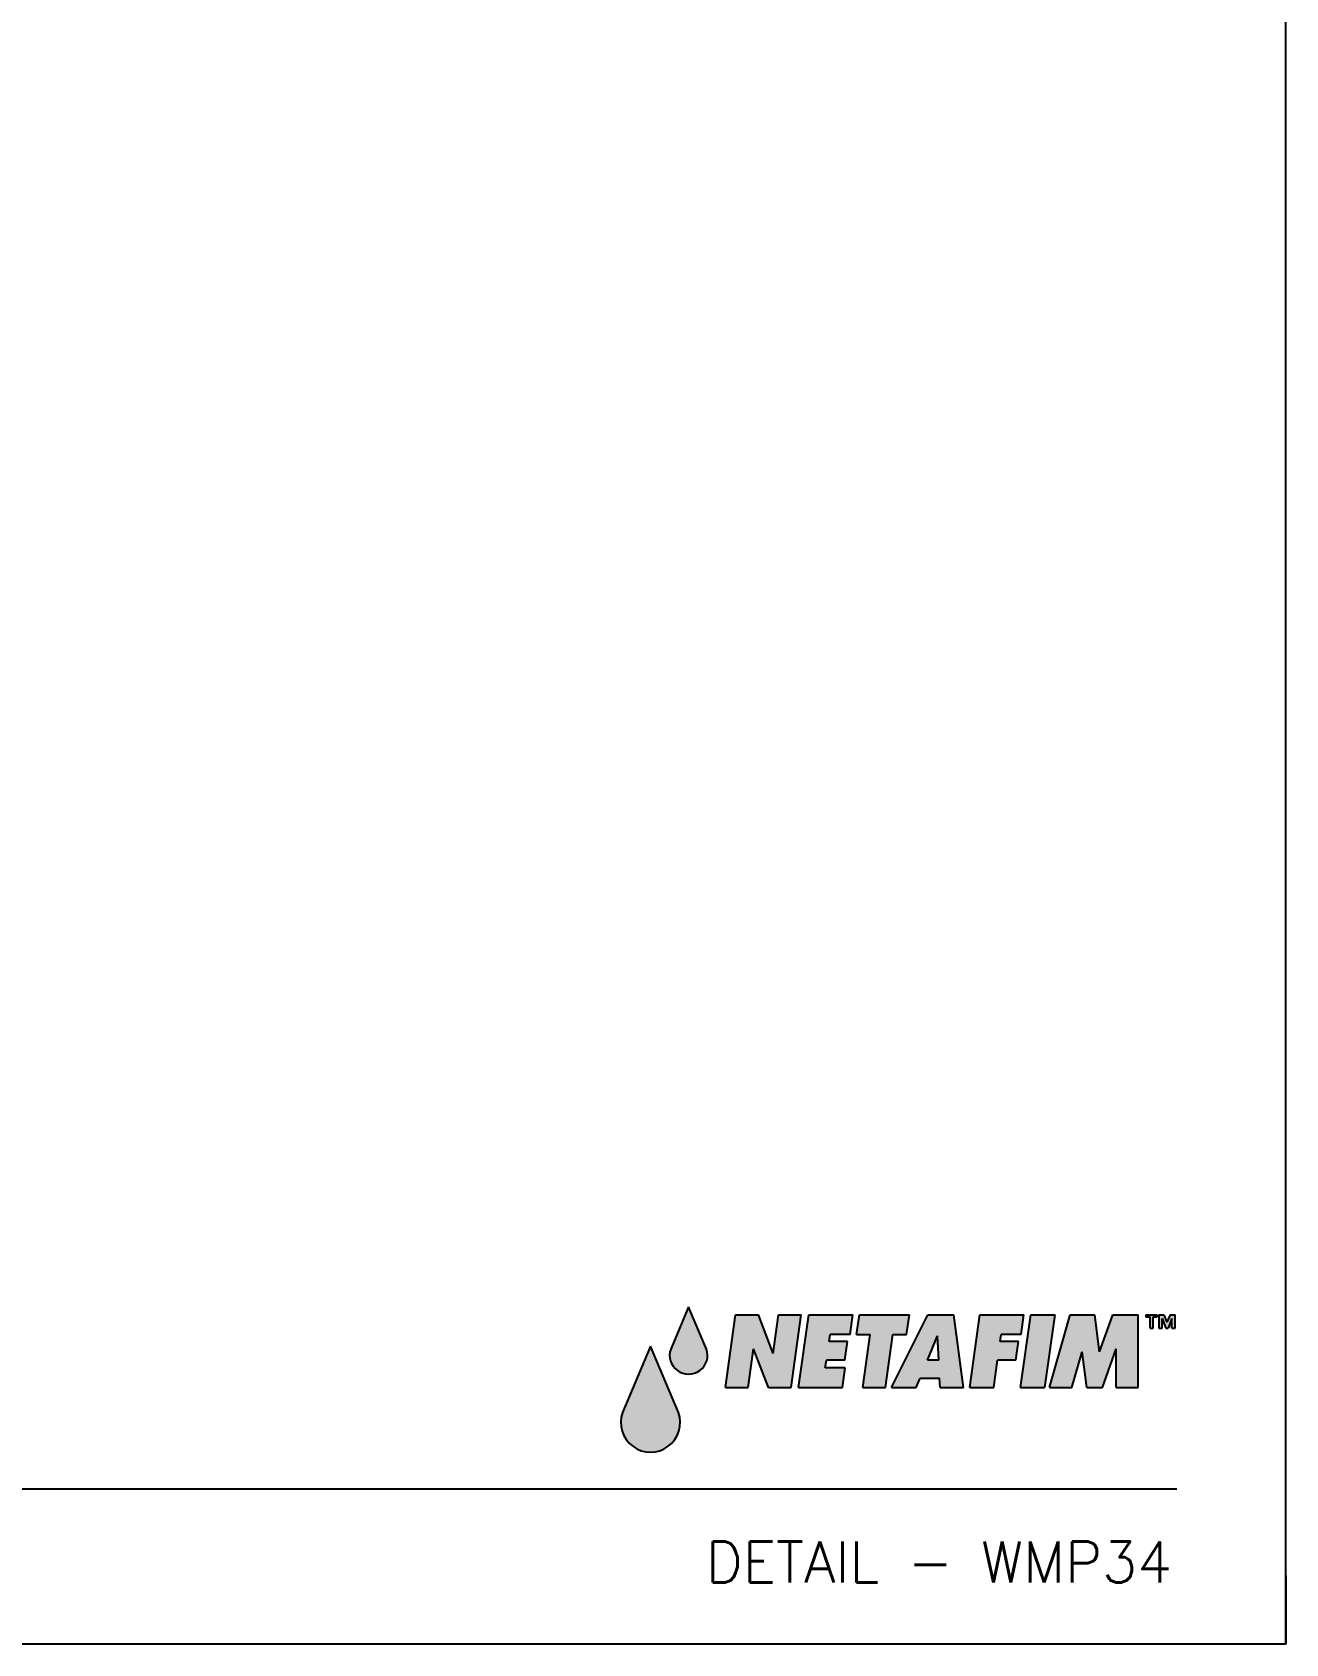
# Model space of a CAD drawing. Header units: inches. Extents: x -0.9 to 9.06, y 0 to 7.13.
# Drawn here: x 6.304 to 9.062, y 0 to 3.547 of the extents above; entities that cross this region are included whole.
import ezdxf
from ezdxf.enums import TextEntityAlignment as Align

# ---------------------------------------------------------------- set-up
doc = ezdxf.new("R2010")
doc.units = ezdxf.units.IN
doc.header["$MEASUREMENT"] = 0
for name, color, linetype in [('NETAFIM-D-070M', 6, 'Continuous'), ('NETAFIM-D-NPLT', 1, 'Continuous'), ('NETAFIM-D-TEXT-025M', 2, 'Continuous'), ('NETAFIM-L-DETL-013M', 1, 'Continuous'), ('NETAFIM-LG-DETL-ANNO', 1, 'Continuous')]:
    doc.layers.add(name, color=color, linetype=linetype)
doc.styles.add('DETAIL TEXT', font='ROMANS.SHX')

msp = doc.modelspace()

# ---------------------------------------------------------------- hatches: boundary and pattern name
at = {"layer": 'NETAFIM-L-DETL-013M'}
h = msp.add_hatch(color=256, dxfattribs=at)
h.paths.add_polyline_path([(7.6028, 0.5089, 1.407274), (7.7266, 0.5089), (7.6647, 0.6547)])
h.paths.add_polyline_path([(7.7486, 0.7414), (7.7092, 0.6486, 1.407274), (7.7879, 0.6486)])
h.paths.add_polyline_path([(7.8914, 0.6488), (7.924, 0.5638), (7.974, 0.5638), (7.9965, 0.724), (7.9465, 0.724), (7.9346, 0.6391), (7.902, 0.724), (7.852, 0.724), (7.8295, 0.5638), (7.8795, 0.5638)])
h.paths.add_polyline_path([(8.0518, 0.6238), (8.0923, 0.6238), (8.0981, 0.6651), (8.0576, 0.6651), (8.0598, 0.6807), (8.1038, 0.6807), (8.1099, 0.724), (8.0131, 0.724), (7.9906, 0.5638), (8.0874, 0.5638), (8.0934, 0.607), (8.0494, 0.607)])
h.paths.add_polyline_path([(8.1318, 0.5638), (8.1818, 0.5638), (8.1982, 0.6808), (8.2282, 0.6808), (8.2343, 0.724), (8.1243, 0.724), (8.1182, 0.6808), (8.1482, 0.6808)])
h.paths.add_polyline_path([(8.1953, 0.5638), (8.2493, 0.5638), (8.258, 0.5849), (8.3008, 0.5849), (8.3019, 0.5638), (8.3536, 0.5638), (8.3325, 0.724), (8.2751, 0.724)])
h.paths.add_polyline_path([(8.274, 0.6238), (8.2961, 0.6775), (8.2988, 0.6238)], flags=16)
h.paths.add_polyline_path([(8.4284, 0.6238), (8.4689, 0.6238), (8.4747, 0.6651), (8.4342, 0.6651), (8.4364, 0.6807), (8.4804, 0.6807), (8.4865, 0.724), (8.3896, 0.724), (8.3671, 0.5638), (8.42, 0.5638)])
h.paths.add_polyline_path([(8.5544, 0.724), (8.5016, 0.724), (8.479, 0.5638), (8.5319, 0.5638)])
h.paths.add_polyline_path([(8.6146, 0.6426), (8.625, 0.5638), (8.6594, 0.5638), (8.6897, 0.6491), (8.6897, 0.5638), (8.7379, 0.5638), (8.7379, 0.724), (8.682, 0.724), (8.653, 0.6426), (8.6423, 0.724), (8.5884, 0.724), (8.5425, 0.5638), (8.592, 0.5638)])
h.paths.add_polyline_path([(8.7796, 0.724), (8.7549, 0.724), (8.7549, 0.7193), (8.7639, 0.7193), (8.7639, 0.6943), (8.7706, 0.6943), (8.7706, 0.7193), (8.7796, 0.7193)])
h.paths.add_polyline_path([(8.7945, 0.724), (8.7835, 0.724), (8.7835, 0.6943), (8.7902, 0.6943), (8.7902, 0.7158), (8.7989, 0.6943), (8.8034, 0.6943), (8.812, 0.7158), (8.812, 0.6943), (8.8188, 0.6943), (8.8188, 0.724), (8.8078, 0.724), (8.8011, 0.7076)])

# ---------------------------------------------------------------- linework, layer by layer
at = {"layer": 'NETAFIM-D-070M'}
msp.add_line((0.6828, 0.3411), (8.8227, 0.3411), dxfattribs=at)
at = {"layer": 'NETAFIM-D-NPLT'}
for p in [(9.0625, 0.15), (8.9125, 0)]:
    msp.add_line(p, (9.0625, 0), dxfattribs=at)
at = {"layer": 'NETAFIM-L-DETL-013M'}
for points in [[(7.7486, 0.7414), (7.7092, 0.6486, 1.407274), (7.7879, 0.6486)], [(7.6647, 0.6547), (7.6028, 0.5089, 1.407274), (7.7266, 0.5089)]]:
    msp.add_lwpolyline(points, format="xyb", close=True, dxfattribs=at)
for points in [[(7.8295, 0.5638), (7.852, 0.724)], [(7.852, 0.724), (7.902, 0.724)], [(7.9346, 0.6391), (7.902, 0.724)], [(7.9346, 0.6391), (7.9465, 0.724)], [(7.9465, 0.724), (7.9965, 0.724)], [(7.974, 0.5638), (7.9965, 0.724)], [(7.9906, 0.5638), (8.0131, 0.724)], [(8.0131, 0.724), (8.1099, 0.724)], [(8.1038, 0.6807), (8.1099, 0.724)], [(8.1182, 0.6808), (8.1243, 0.724)], [(8.1243, 0.724), (8.2343, 0.724)], [(8.1953, 0.5638), (8.2751, 0.724)], [(8.2282, 0.6808), (8.2343, 0.724)], [(8.2751, 0.724), (8.3325, 0.724)], [(8.3536, 0.5638), (8.3325, 0.724)], [(8.3671, 0.5638), (8.3896, 0.724)], [(8.3896, 0.724), (8.4865, 0.724)], [(8.479, 0.5638), (8.5016, 0.724)], [(8.4804, 0.6807), (8.4865, 0.724)], [(8.5016, 0.724), (8.5544, 0.724)], [(8.5544, 0.724), (8.5319, 0.5638)], [(8.5425, 0.5638), (8.5884, 0.724)], [(8.5884, 0.724), (8.6423, 0.724)], [(8.653, 0.6426), (8.6423, 0.724)], [(8.653, 0.6426), (8.682, 0.724)], [(8.682, 0.724), (8.7379, 0.724)], [(8.7379, 0.5638), (8.7379, 0.724)], [(8.7549, 0.724), (8.7796, 0.724)], [(8.7549, 0.724), (8.7549, 0.7193)], [(8.7549, 0.7193), (8.7639, 0.7193)], [(8.7639, 0.6943), (8.7639, 0.7193)], [(8.7706, 0.7193), (8.7796, 0.7193)], [(8.7706, 0.6943), (8.7706, 0.7193)], [(8.7796, 0.724), (8.7796, 0.7193)], [(8.7835, 0.724), (8.7945, 0.724)], [(8.7835, 0.724), (8.7835, 0.6943)], [(8.7902, 0.6943), (8.7902, 0.7158)], [(8.7902, 0.7158), (8.7989, 0.6943)], [(8.7945, 0.724), (8.8011, 0.7076)], [(8.8078, 0.724), (8.8011, 0.7076)], [(8.812, 0.7158), (8.8034, 0.6943)], [(8.8078, 0.724), (8.8188, 0.724)], [(8.812, 0.6943), (8.812, 0.7158)], [(8.8188, 0.6943), (8.8188, 0.724)], [(8.0576, 0.6651), (8.0598, 0.6807)], [(8.1038, 0.6807), (8.0598, 0.6807)], [(8.1182, 0.6808), (8.1482, 0.6808)], [(8.1318, 0.5638), (8.1482, 0.6808)], [(8.1818, 0.5638), (8.1982, 0.6808)], [(8.1982, 0.6808), (8.2282, 0.6808)], [(8.274, 0.6238), (8.2961, 0.6775)], [(8.2988, 0.6238), (8.2961, 0.6775)], [(8.4342, 0.6651), (8.4364, 0.6807)], [(8.4804, 0.6807), (8.4364, 0.6807)], [(8.7639, 0.6943), (8.7706, 0.6943)], [(8.7835, 0.6943), (8.7902, 0.6943)], [(8.7989, 0.6943), (8.8034, 0.6943)], [(8.812, 0.6943), (8.8188, 0.6943)], [(7.8795, 0.5638), (7.8914, 0.6488)], [(7.924, 0.5638), (7.8914, 0.6488)], [(8.0981, 0.6651), (8.0576, 0.6651)], [(8.0923, 0.6238), (8.0981, 0.6651)], [(8.4747, 0.6651), (8.4342, 0.6651)], [(8.4689, 0.6238), (8.4747, 0.6651)], [(8.592, 0.5638), (8.6146, 0.6426)], [(8.625, 0.5638), (8.6146, 0.6426)], [(8.6594, 0.5638), (8.6897, 0.6491)], [(8.6897, 0.5638), (8.6897, 0.6491)], [(8.0494, 0.607), (8.0518, 0.6238)], [(8.0934, 0.607), (8.0494, 0.607)], [(8.0923, 0.6238), (8.0518, 0.6238)], [(8.0874, 0.5638), (8.0934, 0.607)], [(8.2988, 0.6238), (8.274, 0.6238)], [(8.42, 0.5638), (8.4284, 0.6238)], [(8.4689, 0.6238), (8.4284, 0.6238)], [(8.2493, 0.5638), (8.258, 0.5849)], [(8.258, 0.5849), (8.3008, 0.5849)], [(8.3019, 0.5638), (8.3008, 0.5849)], [(7.8295, 0.5638), (7.8795, 0.5638)], [(7.924, 0.5638), (7.974, 0.5638)], [(7.9906, 0.5638), (8.0874, 0.5638)], [(8.1318, 0.5638), (8.1818, 0.5638)], [(8.1953, 0.5638), (8.2493, 0.5638)], [(8.3019, 0.5638), (8.3536, 0.5638)], [(8.3671, 0.5638), (8.42, 0.5638)], [(8.479, 0.5638), (8.5319, 0.5638)], [(8.5425, 0.5638), (8.592, 0.5638)], [(8.625, 0.5638), (8.6594, 0.5638)], [(8.6897, 0.5638), (8.7379, 0.5638)]]:
    msp.add_lwpolyline(points, dxfattribs=at)
at = {"layer": 'NETAFIM-LG-DETL-ANNO'}
msp.add_lwpolyline([(0, 0), (9.0625, 0), (9.0625, 7.125), (0, 7.125)], close=True, dxfattribs=at)

# ---------------------------------------------------------------- texts
at = {"layer": 'NETAFIM-D-TEXT-025M', "style": 'DETAIL TEXT'}
msp.add_text('DETAIL - WMP34', height=0.09, dxfattribs=at).set_placement((8.8125, 0.1348), align=Align.RIGHT)

doc.saveas('drawing.dxf')
